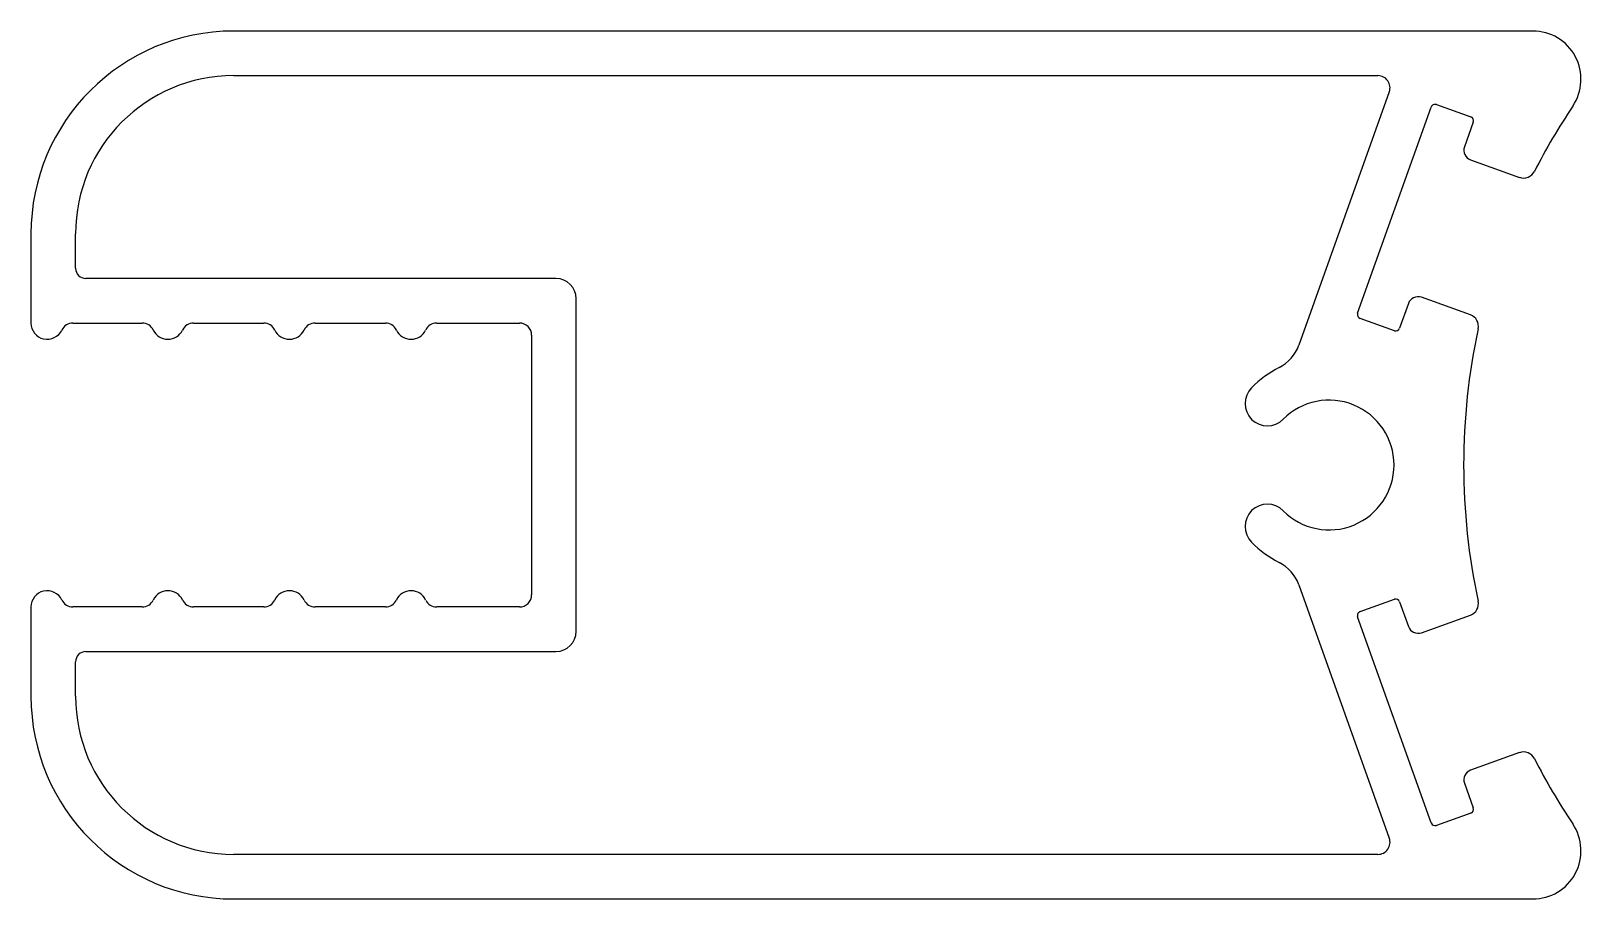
# Model space of a CAD drawing. Extents: x 1872.3 to 1910.5, y 1718.1 to 1739.5.
import ezdxf

# ---------------------------------------------------------------- set-up
doc = ezdxf.new("R2010")
doc.units = 0
doc.layers.get('0').update_dxf_attribs({"linetype": 'CONTINUOUS'})

msp = doc.modelspace()

# ---------------------------------------------------------------- linework, layer by layer
at = {"color": 0}
for p, q in [((1909.333, 1739.519), (1877.276, 1739.519)), ((1877.276, 1738.419), (1905.51, 1738.419)), ((1905.792, 1738.019), (1903.561, 1731.775)), ((1905.01, 1732.561), (1906.827, 1737.646)), ((1906.955, 1737.707), (1907.803, 1737.404)), ((1907.863, 1737.276), (1907.644, 1736.664)), ((1907.796, 1736.344), (1909.004, 1735.912)), ((1872.276, 1734.519), (1872.276, 1732.319)), ((1873.376, 1733.669), (1873.376, 1734.519)), ((1885.229, 1733.419), (1873.626, 1733.419)), ((1907.793, 1732.522), (1906.584, 1732.954)), ((1885.729, 1724.719), (1885.729, 1732.919)), ((1906.265, 1732.803), (1906.046, 1732.191)), ((1873.309, 1732.319), (1875.021, 1732.319)), ((1876.286, 1732.319), (1878.021, 1732.319)), ((1879.286, 1732.319), (1881.021, 1732.319)), ((1882.286, 1732.319), (1884.329, 1732.319)), ((1905.918, 1732.13), (1905.071, 1732.433)), ((1884.629, 1732.019), (1884.629, 1725.619)), ((1903.561, 1725.864), (1905.792, 1719.62)), ((1872.276, 1725.319), (1872.276, 1723.119)), ((1875.021, 1725.319), (1873.309, 1725.319)), ((1878.021, 1725.319), (1876.286, 1725.319)), ((1881.021, 1725.319), (1879.286, 1725.319)), ((1884.329, 1725.319), (1882.286, 1725.319)), ((1905.071, 1725.206), (1905.918, 1725.509)), ((1906.046, 1725.448), (1906.265, 1724.836)), ((1906.827, 1719.993), (1905.01, 1725.078)), ((1906.584, 1724.685), (1907.793, 1725.117)), ((1873.626, 1724.219), (1885.229, 1724.219)), ((1873.376, 1723.119), (1873.376, 1723.969)), ((1909.004, 1721.727), (1907.796, 1721.295)), ((1907.644, 1720.975), (1907.863, 1720.363)), ((1907.803, 1720.235), (1906.955, 1719.932)), ((1905.51, 1719.219), (1877.276, 1719.219)), ((1877.276, 1718.119), (1909.333, 1718.119))]:
    msp.add_line(p, q, dxfattribs=at)
for centre, radius, start, end in [((1877.276, 1734.519), 5, 90, 180), ((1909.333, 1738.331), 1.189, 326.1291, 90), ((1877.276, 1734.519), 3.9, 90, 180), ((1905.51, 1738.119), 0.3, 340.3349, 90), ((1906.921, 1737.612), 0.1, 70.3349, 160.3349), ((1923.503, 1728.819), 15.877, 146.1291, 152.8762), ((1907.769, 1737.31), 0.1, 340.3349, 70.3349), ((1907.88, 1736.58), 0.25, 160.3349, 250.3349), ((1909.105, 1736.195), 0.3, 250.3349, 332.8762), ((1873.626, 1733.669), 0.25, 180, 270), ((1885.229, 1732.919), 0.5, 0, 90), ((1906.5, 1732.719), 0.25, 70.3349, 160.3349), ((1905.104, 1732.527), 0.1, 160.3349, 250.3349), ((1872.676, 1732.319), 0.4, 180, 334.6231), ((1873.309, 1732.019), 0.3, 90, 154.6231), ((1875.021, 1732.019), 0.3, 25.3769, 90), ((1876.286, 1732.019), 0.3, 90, 154.6231), ((1878.021, 1732.019), 0.3, 25.3769, 90), ((1879.286, 1732.019), 0.3, 90, 154.6231), ((1881.021, 1732.019), 0.3, 25.3769, 90), ((1882.286, 1732.019), 0.3, 90, 154.6231), ((1884.329, 1732.019), 0.3, 0, 90), ((1905.952, 1732.224), 0.1, 250.3349, 340.3349), ((1923.503, 1728.819), 15.877, 167.7937, 192.2063), ((1907.692, 1732.24), 0.3, 347.7937, 70.3349), ((1875.653, 1732.319), 0.4, 205.3769, 334.6231), ((1878.653, 1732.319), 0.4, 205.3769, 334.6231), ((1881.653, 1732.319), 0.4, 205.3769, 334.6231), ((1902.619, 1732.112), 1, 297.154, 340.3349), ((1904.308, 1728.819), 2.7, 117.154, 135.1782), ((1902.783, 1730.335), 0.55, 135.1782, 315.1782), ((1904.308, 1728.819), 1.6, 224.8218, 135.1782), ((1902.783, 1727.304), 0.55, 44.8218, 224.8218), ((1904.308, 1728.819), 2.7, 224.8218, 242.846), ((1902.619, 1725.527), 1, 19.6651, 62.846), ((1872.676, 1725.319), 0.4, 25.3769, 180), ((1875.653, 1725.319), 0.4, 25.3769, 154.6231), ((1878.653, 1725.319), 0.4, 25.3769, 154.6231), ((1881.653, 1725.319), 0.4, 25.3769, 154.6231), ((1873.309, 1725.619), 0.3, 205.3769, 270), ((1875.021, 1725.619), 0.3, 270, 334.6231), ((1876.286, 1725.619), 0.3, 205.3769, 270), ((1878.021, 1725.619), 0.3, 270, 334.6231), ((1879.286, 1725.619), 0.3, 205.3769, 270), ((1881.021, 1725.619), 0.3, 270, 334.6231), ((1882.286, 1725.619), 0.3, 205.3769, 270), ((1884.329, 1725.619), 0.3, 270, 0), ((1905.952, 1725.414), 0.1, 19.6651, 109.6651), ((1907.692, 1725.399), 0.3, 289.6651, 12.2063), ((1905.104, 1725.112), 0.1, 109.6651, 199.6651), ((1885.229, 1724.719), 0.5, 270, 0), ((1906.5, 1724.92), 0.25, 199.6651, 289.6651), ((1873.626, 1723.969), 0.25, 90, 180), ((1877.276, 1723.119), 5, 180, 270), ((1877.276, 1723.119), 3.9, 180, 270), ((1909.105, 1721.444), 0.3, 27.1238, 109.6651), ((1923.503, 1728.819), 15.877, 207.1238, 213.8709), ((1907.88, 1721.059), 0.25, 109.6651, 199.6651), ((1907.769, 1720.329), 0.1, 289.6651, 19.6651), ((1906.921, 1720.027), 0.1, 199.6651, 289.6651), ((1909.333, 1719.308), 1.189, 270, 33.8709), ((1905.51, 1719.519), 0.3, 270, 19.6651)]:
    msp.add_arc(centre, radius, start, end, dxfattribs=at)

doc.saveas('drawing.dxf')
